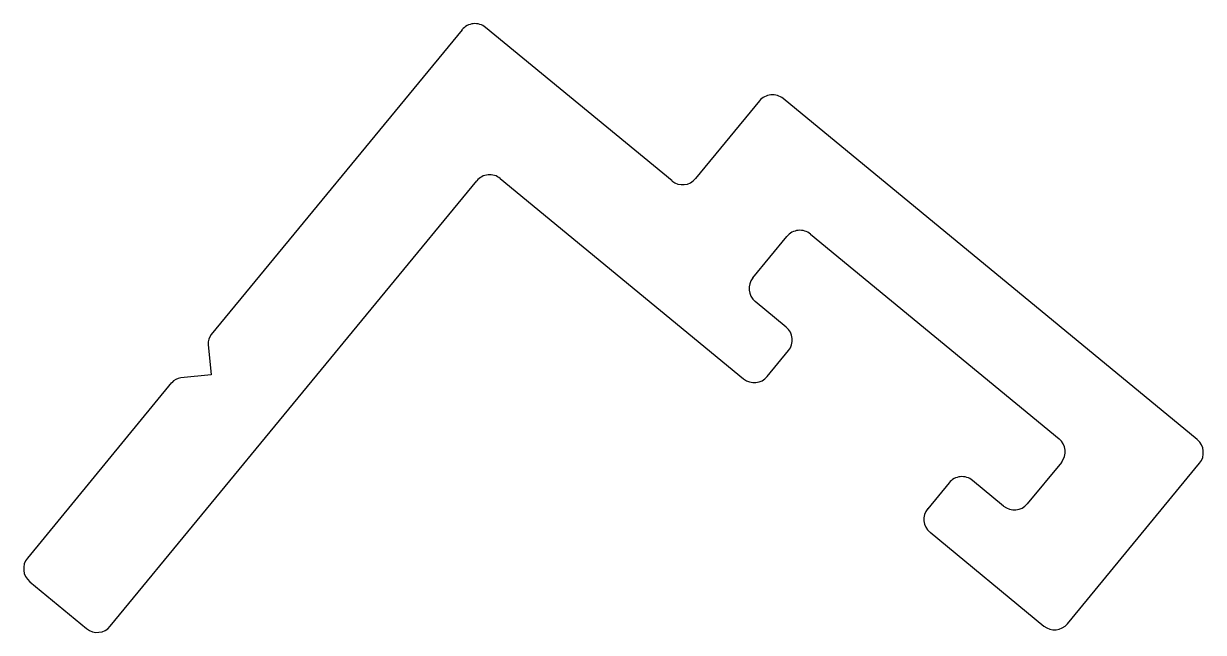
# Model space of a CAD drawing. Header units: inches. Extents: x -8.6 to 9, y 0.2 to 9.2.
import ezdxf

# ---------------------------------------------------------------- set-up
doc = ezdxf.new("R2010")
doc.units = ezdxf.units.IN
doc.header["$MEASUREMENT"] = 0
doc.layers.add('BEAD', color=152, linetype='Continuous')

msp = doc.modelspace()

# ---------------------------------------------------------------- linework, layer by layer
at = {"layer": 'BEAD', "color": 7, "linetype": 'Continuous'}
for p, q in [((1.039, 6.887), (-1.741, 9.174)), ((-2.093, 9.14), (-5.833, 4.595)), ((8.873, 3.03), (2.695, 8.114)), ((2.344, 8.079), (1.39, 6.921)), ((-7.339, 0.247), (-1.874, 6.888)), ((-1.522, 6.922), (2.107, 3.936)), ((2.245, 5.441), (2.753, 6.059)), ((3.105, 6.093), (6.811, 3.043)), ((2.742, 4.708), (2.279, 5.089)), ((-5.878, 4.447), (-5.835, 3.995)), ((2.459, 3.97), (2.776, 4.356)), ((-6.423, 3.879), (-8.574, 1.264)), ((-5.835, 3.995), (-6.286, 3.952)), ((6.846, 2.691), (6.337, 2.074)), ((6.937, 0.285), (8.907, 2.679)), ((5.17, 2.386), (4.852, 2)), ((5.985, 2.039), (5.522, 2.421)), ((4.887, 1.648), (6.585, 0.251)), ((-8.54, 0.912), (-7.691, 0.213))]:
    msp.add_line(p, q, dxfattribs=at)
for centre, radius, start, end in [((-1.9, 8.981), 0.25, 50.55, 140.55), ((2.537, 7.921), 0.25, 50.55, 140.55), ((-1.681, 6.729), 0.25, 50.55, 140.55), ((1.197, 7.08), 0.25, 230.55, 320.55), ((2.946, 5.9), 0.25, 50.55, 140.55), ((2.438, 5.282), 0.25, 140.55, 230.55), ((-5.676, 4.466), 0.203, 140.55, 185.55), ((2.583, 4.515), 0.25, 320.55, 50.55), ((-6.266, 3.749), 0.203, 95.55, 140.55), ((2.266, 4.129), 0.25, 230.55, 320.55), ((6.653, 2.85), 0.25, 320.55, 50.55), ((8.714, 2.837), 0.25, 320.55, 50.55), ((5.363, 2.228), 0.25, 50.55, 140.55), ((5.045, 1.842), 0.25, 140.55, 230.55), ((6.144, 2.232), 0.25, 230.55, 320.55), ((-8.381, 1.105), 0.25, 140.55, 230.55), ((-7.532, 0.406), 0.25, 230.55, 320.55), ((6.744, 0.444), 0.25, 230.55, 320.55)]:
    msp.add_arc(centre, radius, start, end, dxfattribs=at)

doc.saveas('drawing.dxf')
